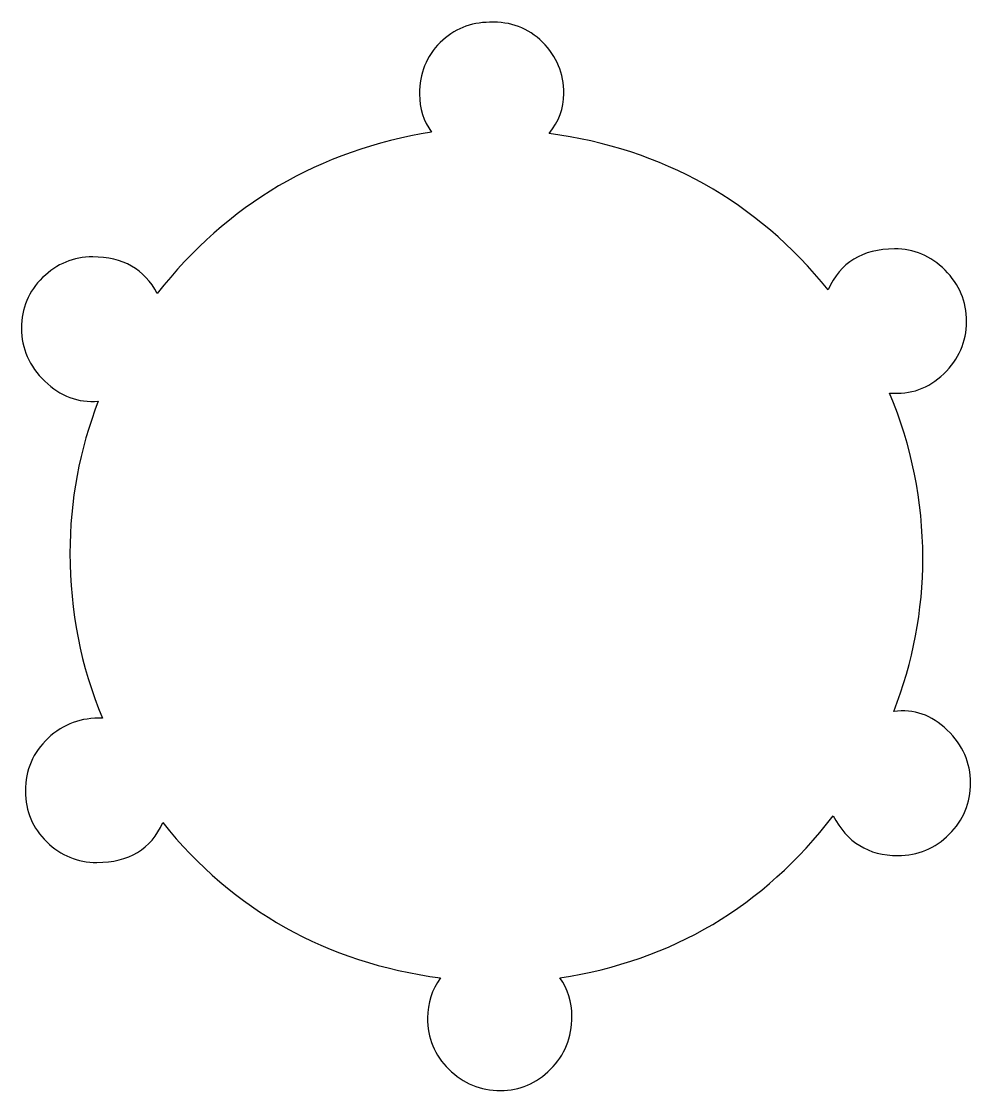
# Model space of a CAD drawing. Header units: centimetres. Extents: x -9.3 to 9.3, y -10.5 to 10.5.
import ezdxf

# ---------------------------------------------------------------- set-up
doc = ezdxf.new("R2010")
doc.units = ezdxf.units.CM
doc.header["$MEASUREMENT"] = 0
doc.layers.add('Camada 1', color=7, linetype='Continuous')

msp = doc.modelspace()

# ---------------------------------------------------------------- linework, layer by layer
at = {"layer": 'Camada 1'}
msp.add_open_spline([(6.6121, -5.08741), (5.24743, -6.86673), (3.46067, -7.92673), (1.25222, -8.2682), (1.25222, -8.2682), (1.41015, -8.484), (1.48952, -8.73535), (1.48952, -9.02266), (1.48952, -9.02266), (1.48952, -9.43607), (1.35019, -9.78209), (1.07156, -10.06073), (1.07156, -10.06073), (0.79293, -10.33937), (0.46466, -10.47827), (0.08763, -10.47827), (0.08763, -10.47827), (-0.308, -10.47827), (-0.64495, -10.33936), (-0.92358, -10.06073), (-0.92358, -10.06073), (-1.20221, -9.7821), (-1.34152, -9.44518), (-1.34152, -9.04954), (-1.34152, -9.04954), (-1.34152, -8.76223), (-1.25802, -8.50177), (-1.09099, -8.2682), (-1.09099, -8.2682), (-3.33582, -7.96269), (-5.14986, -6.94735), (-6.53231, -5.22218), (-6.53231, -5.22218), (-6.76588, -5.74309), (-7.19708, -6.00312), (-7.82546, -6.00312), (-7.82546, -6.00312), (-8.20249, -6.00312), (-8.53034, -5.86876), (-8.80855, -5.59921), (-8.80855, -5.59921), (-9.08719, -5.33008), (-9.2261, -4.99769), (-9.2261, -4.60248), (-9.2261, -4.60248), (-9.2261, -4.18989), (-9.07809, -3.84429), (-8.78126, -3.56563), (-8.78126, -3.56563), (-8.48485, -3.28739), (-8.12972, -3.15717), (-7.71631, -3.17495), (-7.71631, -3.17495), (-8.14089, -2.15178), (-8.35298, -1.07442), (-8.35298, 0.05707), (-8.35298, 0.05707), (-8.35298, 1.09802), (-8.16777, 2.09476), (-7.79735, 3.04644), (-7.79735, 3.04644), (-8.19258, 3.01048), (-8.54273, 3.14071), (-8.84783, 3.43712), (-8.84783, 3.43712), (-9.15292, 3.73311), (-9.30548, 4.07874), (-9.30548, 4.47395), (-9.30548, 4.47395), (-9.30548, 4.86916), (-9.16657, 5.20113), (-8.88876, 5.47069), (-8.88876, 5.47069), (-8.61095, 5.73982), (-8.28353, 5.8746), (-7.90649, 5.8746), (-7.90649, 5.8746), (-7.31491, 5.8746), (-6.89364, 5.63565), (-6.64228, 5.15856), (-6.64228, 5.15856), (-5.26148, 6.91351), (-3.46811, 7.96811), (-1.26214, 8.32281), (-1.26214, 8.32281), (-1.42089, 8.5353), (-1.50027, 8.78377), (-1.50027, 9.06737), (-1.50027, 9.06737), (-1.50027, 9.47499), (-1.36549, 9.81151), (-1.09596, 10.07776), (-1.09596, 10.07776), (-0.8264, 10.34359), (-0.50271, 10.4767), (-0.12526, 10.4767), (-0.12526, 10.4767), (0.28815, 10.49448), (0.63417, 10.36425), (0.91281, 10.08644), (0.91281, 10.08644), (1.19145, 9.80821), (1.33077, 9.47169), (1.33077, 9.07688), (1.33077, 9.07688), (1.33077, 8.78997), (1.23361, 8.52951), (1.03973, 8.29636), (1.03973, 8.29636), (3.28001, 7.99127), (5.10481, 6.96847), (6.51412, 5.22801), (6.51412, 5.22801), (6.74894, 5.76379), (7.18262, 6.03168), (7.81513, 6.03168), (7.81513, 6.03168), (8.19465, 6.03168), (8.52413, 5.89235), (8.80443, 5.61414), (8.80443, 5.61414), (9.08431, 5.3359), (9.22446, 4.99941), (9.22446, 4.6046), (9.22446, 4.6046), (9.22446, 4.20979), (9.07606, 3.86871), (8.78004, 3.58183), (8.78004, 3.58183), (8.48363, 3.29452), (8.12893, 3.16884), (7.71634, 3.2048), (7.71634, 3.2048), (8.15123, 2.16382), (8.36869, 1.08688), (8.36869, -0.02601), (8.36869, -0.02601), (8.36869, -1.06699), (8.17811, -2.0724), (7.79735, -3.04144), (7.79735, -3.04144), (8.19216, -2.9877), (8.54231, -3.10925), (8.84743, -3.40524), (8.84743, -3.40524), (9.15255, -3.70123), (9.3055, -4.04685), (9.3055, -4.44124), (9.3055, -4.44124), (9.3055, -4.83647), (9.16617, -5.17297), (8.88796, -5.45121), (8.88796, -5.45121), (8.60933, -5.72945), (8.2728, -5.86835), (7.87799, -5.86835), (7.87799, -5.86835), (7.30332, -5.86835), (6.88123, -5.60832), (6.6121, -5.08741)], degree=3, knots=[0, 0, 0, 0, 0.02439024, 0.02439024, 0.02439024, 0.02439024, 0.04878049, 0.04878049, 0.04878049, 0.04878049, 0.07317073, 0.07317073, 0.07317073, 0.07317073, 0.09756098, 0.09756098, 0.09756098, 0.09756098, 0.12195122, 0.12195122, 0.12195122, 0.12195122, 0.14634146, 0.14634146, 0.14634146, 0.14634146, 0.17073171, 0.17073171, 0.17073171, 0.17073171, 0.19512195, 0.19512195, 0.19512195, 0.19512195, 0.2195122, 0.2195122, 0.2195122, 0.2195122, 0.24390244, 0.24390244, 0.24390244, 0.24390244, 0.26829268, 0.26829268, 0.26829268, 0.26829268, 0.29268293, 0.29268293, 0.29268293, 0.29268293, 0.31707317, 0.31707317, 0.31707317, 0.31707317, 0.34146341, 0.34146341, 0.34146341, 0.34146341, 0.36585366, 0.36585366, 0.36585366, 0.36585366, 0.3902439, 0.3902439, 0.3902439, 0.3902439, 0.41463415, 0.41463415, 0.41463415, 0.41463415, 0.43902439, 0.43902439, 0.43902439, 0.43902439, 0.46341463, 0.46341463, 0.46341463, 0.46341463, 0.48780488, 0.48780488, 0.48780488, 0.48780488, 0.51219512, 0.51219512, 0.51219512, 0.51219512, 0.53658537, 0.53658537, 0.53658537, 0.53658537, 0.56097561, 0.56097561, 0.56097561, 0.56097561, 0.58536585, 0.58536585, 0.58536585, 0.58536585, 0.6097561, 0.6097561, 0.6097561, 0.6097561, 0.63414634, 0.63414634, 0.63414634, 0.63414634, 0.65853659, 0.65853659, 0.65853659, 0.65853659, 0.68292683, 0.68292683, 0.68292683, 0.68292683, 0.70731707, 0.70731707, 0.70731707, 0.70731707, 0.73170732, 0.73170732, 0.73170732, 0.73170732, 0.75609756, 0.75609756, 0.75609756, 0.75609756, 0.7804878, 0.7804878, 0.7804878, 0.7804878, 0.80487805, 0.80487805, 0.80487805, 0.80487805, 0.82926829, 0.82926829, 0.82926829, 0.82926829, 0.85365854, 0.85365854, 0.85365854, 0.85365854, 0.87804878, 0.87804878, 0.87804878, 0.87804878, 0.90243902, 0.90243902, 0.90243902, 0.90243902, 0.92682927, 0.92682927, 0.92682927, 0.92682927, 0.95121951, 0.95121951, 0.95121951, 0.95121951, 1, 1, 1, 1], dxfattribs=at)

doc.saveas('drawing.dxf')
